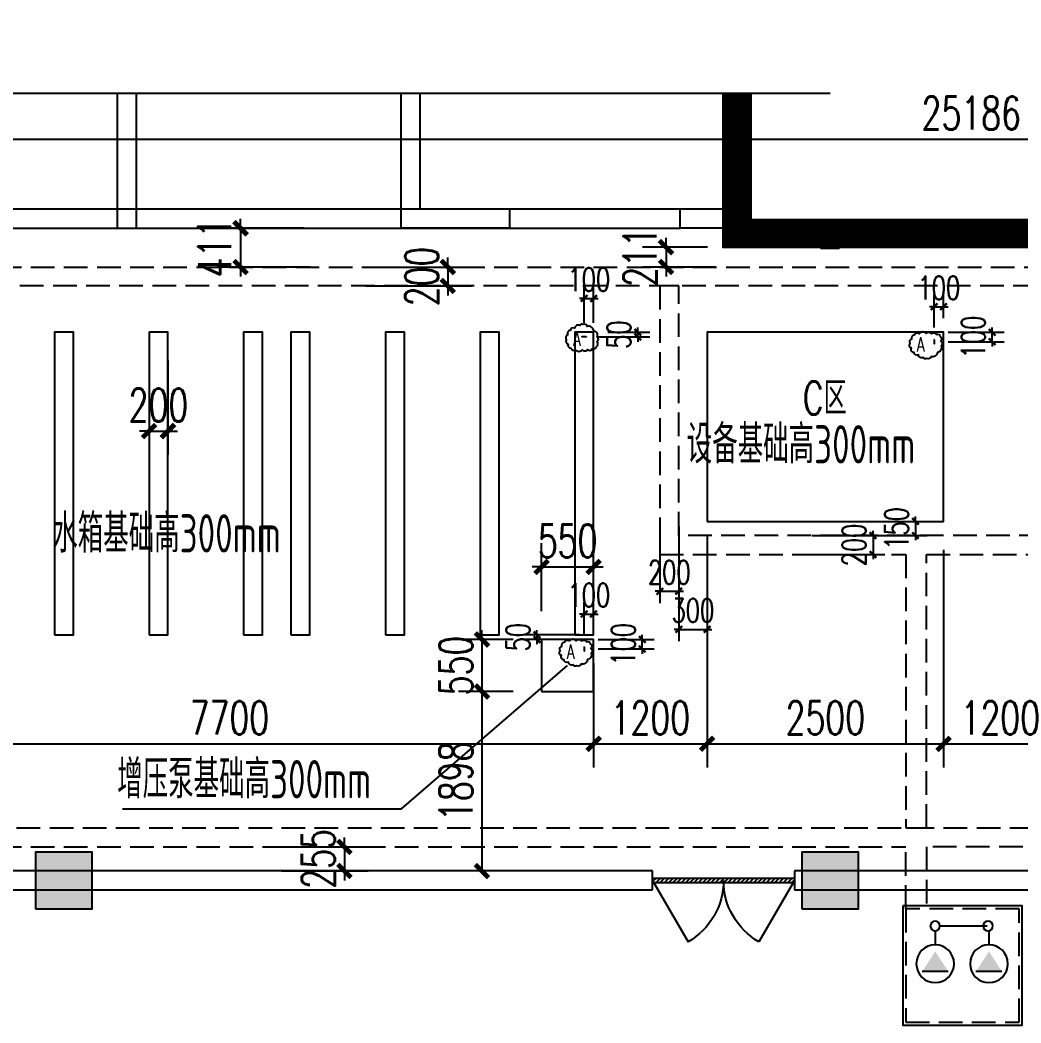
# Model space of a CAD drawing. Header units: millimetres. Extents: x 10779125 to 11142123, y -372083 to -144871.
# Drawn here: x 11053951 to 11064532, y -337438 to -326831 of the extents above; entities that cross this region are included whole.
import ezdxf

# ---------------------------------------------------------------- set-up
doc = ezdxf.new("R2010")
doc.units = ezdxf.units.MM
doc.header["$LTSCALE"] = 1000
doc.header["$MEASUREMENT"] = 0
doc.header["$PDSIZE"] = -1
doc.linetypes.add('DASH', pattern=[0.35, 0.25, -0.1])
doc.layers.get('0').update_dxf_attribs({"color": 255, "linetype": 'CONTINUOUS'})
doc.layers.get('Defpoints').update_dxf_attribs({"linetype": 'CONTINUOUS'})
for name, color, linetype in [('4标注层', 4, 'CONTINUOUS'), ('8', 8, 'CONTINUOUS'), ('PUB_HATCH', 8, 'CONTINUOUS')]:
    doc.layers.add(name, color=color, linetype=linetype)
doc.layers.add('_0', color=7, linetype='CONTINUOUS', lineweight=80)
doc.styles.add('DIM_FONT', font='SIMPLEX', dxfattribs={"width": 0.7, "bigfont": 'GBCBIG'})
doc.styles.add('gps_hz', font='tssdeng.shx', dxfattribs={"width": 0.7, "bigfont": 'tssdchn.shx'})
doc.styles.add('hz', font='simplex', dxfattribs={"width": 0.7, "bigfont": 'hztxt'})
doc.dimstyles.new('_TCH_ARCH&&100', dxfattribs={"dimtxt": 350, "dimasz": 100, "dimexe": 250, "dimexo": 300, "dimgap": 100, "dimtad": 1, "dimdec": 0, "dimzin": 0, "dimdsep": 46, "dimtxsty": 'DIM_FONT', "dimblk": 'ARCHTICK', "dimcen": 0.09, "dimclrt": 7, "dimazin": 2, "dimtfac": 1, "dimtdec": 0, "dimtix": 1, "dimtmove": 2, "dimatfit": 3, "dimfxl": 0, "dimtolj": 1, "dimtzin": 0, "dimarcsym": 0})
doc.dimstyles.new('副本 DIMN50', dxfattribs={"dimscale": 0.5, "dimtxt": 500, "dimasz": 100, "dimexe": 250, "dimexo": 300, "dimgap": 150, "dimtad": 1, "dimdec": 0, "dimzin": 0, "dimdsep": 46, "dimtxsty": 'DIM_FONT', "dimblk": 'ARCHTICK', "dimcen": 0.09, "dimclrt": 7, "dimazin": 2, "dimtfac": 1, "dimtdec": 0, "dimtix": 1, "dimtmove": 2, "dimatfit": 3, "dimldrblk": 'ARCHTICK', "dimfxl": 0, "dimtolj": 1, "dimtzin": 0, "dimarcsym": 0})

# ---------------------------------------------------------------- blocks, each defined once
blk = doc.blocks.new('_FZH')
blk.add_lwpolyline([(-0.5, -0.5), (0.5, -0.5), (0.5, 0.5), (-0.5, 0.5)], close=True)
at = {"layer": 'PUB_HATCH'}
blk.add_solid([(-0.5, -0.5), (0.5, -0.5), (-0.5, 0.5), (0.5, 0.5)], dxfattribs=at)
blk = doc.blocks.new('A$C4F144F16')
at = {"color": 2}
for p, q in [((203, 548), (203, 403)), ((721, 599), (220, 599)), ((769, 541), (769, 403))]:
    blk.add_line(p, q, dxfattribs=at)
for p, q in [((63, 118), (337, 118)), ((631, 118), (905, 118))]:
    blk.add_line(p, q)
at = {"color": 7}
for centre in [(210, 599), (769, 599)]:
    blk.add_circle(centre, 50.8, dxfattribs=at)
for centre in [(200, 200), (768, 200)]:
    blk.add_circle(centre, 200)
for points in [[(63, 118), (200, 330), (337, 118)], [(631, 118), (768, 330), (905, 118)]]:
    blk.add_solid(points)
blk = doc.blocks.new('A$C75FA5CCC')
at = {"color": 2, "xscale": -1}
blk.add_blockref('A$C4F144F16', (968, 0), dxfattribs=at)
blk = doc.blocks.new('$DorLib2D$00000231')
at = {"color": 0}
for p, q in [((-0.5, 0), (-0.25, 0.433)), ((0.5, 0), (0.25, 0.433))]:
    blk.add_line(p, q, dxfattribs=at)
for centre, start, end in [((-0.5, 0), 0, 60), ((0.5, 0), 120, 180)]:
    blk.add_arc(centre, 0.5, start, end, dxfattribs=at)
blk = doc.blocks.new('bf211016')
at = {"layer": '8', "color": 8}
for p, q in [((-7234.3, 7198.2, 0), (-7234.3, 8621.6, 0)), ((-7034.3, 7198.2, 0), (-7034.3, 8621.6, 0)), ((-4234.3, 7198.2, 0), (-4234.3, 8621.6, 0)), ((-4034.3, 7398.2, 0), (-4034.3, 8621.6, 0)), ((-734.3, 7398.2, 0), (-734.3, 8621.6, 0)), ((-534.3, 7198.2, 0), (-534.3, 8621.6, 0)), ((-1284.3, 7398.2, 0), (-16000, 7398.2, 0)), ((-3084.3, 7398.2, 0), (-4034.3, 7398.2, 0)), ((-3084.3, 7198.2, 0), (-3084.3, 7398.2, 0)), ((-734.3, 7398.2, 0), (-1284.3, 7398.2, 0)), ((-1284.3, 7198.2, 0), (-1284.3, 7398.2, 0)), ((-15800, 7198.2, 0), (-1284.3, 7198.2, 0)), ((-7234.3, 7198.2, 0), (-7034.3, 7198.2, 0)), ((-3084.3, 7198.2, 0), (-4234.3, 7198.2, 0)), ((-534.3, 7198.2, 0), (-1284.3, 7198.2, 0)), ((200, 6987.7, 0), (400, 6987.7, 0)), ((-1576.8, 400, 0), (-10448.4, 400, 0)), ((-1576.8, 200, 0), (-1576.8, 400, 0)), ((15085.7, 400, 0), (-76.8, 400, 0)), ((-76.8, 400, 0), (-76.8, 200, 0)), ((-10448.4, 200, 0), (-1576.8, 200, 0)), ((-76.8, 200, 0), (15085.7, 200, 0))]:
    blk.add_line(p, q, dxfattribs=at)
at = {"layer": '8', "color": 8, "linetype": 'DASH'}
for p, q in [((-10600, 6787.7, 0), (14385.7, 6787.7, 0)), ((-10600, 655, 0), (1100, 655, 0))]:
    blk.add_line(p, q, dxfattribs=at)
at = {"layer": '8', "color": 8, "const_width": 300, "elevation": 0}
blk.add_lwpolyline([(-684.3, 8621.6), (-684.3, 7148.2), (14535.7, 7148.2), (14535.7, 9250), (15085.7, 9250)], dxfattribs=at)
at = {"layer": '8', "color": 8, "elevation": 0}
for points in [[(-834.3, 8621.6), (-834.3, 6998.2), (14685.7, 6998.2), (14685.7, 9100), (15085.7, 9100)], [(299, 8621.6), (-8998, 8621.6)]]:
    blk.add_lwpolyline(points, dxfattribs=at)
at = {"layer": '8', "color": 8, "linetype": 'DASH', "elevation": 0}
for points in [[(14385.7, 6587.7), (-10400, 6587.7), (-10400, 855), (6185.7, 855), (6185.7, 655), (1319.7, 655), (1319.7, 0)], [(1100, 0), (1100, 655)]]:
    blk.add_lwpolyline(points, dxfattribs=at)
at = {"layer": '8', "color": 8, "elevation": 0}
blk.add_lwpolyline([(1070, 30), (1070, -1230), (2330, -1230), (2330, 30)], close=True, dxfattribs=at)
at = {"layer": '8', "color": 8, "linetype": 'DASH', "elevation": 0}
blk.add_lwpolyline([(1100, 0), (1100, -1200), (2300, -1200), (2300, 0)], close=True, dxfattribs=at)
at = {"color": 6}
blk.add_blockref('A$C75FA5CCC', (1211.3, -780.5, 0), dxfattribs=at)
at = {"layer": '8', "color": 8}
for name, p, xscale, yscale, zscale in [('_FZH', (-7800, 300, 0), 600, 600, 600), ('_FZH', (300, 300), 600, 600, 600), ('$DorLib2D$00000231', (-826.8, 300, 0), 1500, -1500, 1500)]:
    blk.add_blockref(name, p, dxfattribs=dict(at, xscale=xscale, yscale=yscale, zscale=zscale))
blk = doc.blocks.new('*U235')
at = {"layer": '_0', "color": 6, "lineweight": -2}
blk.add_lwpolyline([(-100, -1600), (100, -1600), (100, 1600), (-100, 1600)], close=True, dxfattribs=at)
blk = doc.blocks.new('*U236')
at = {"layer": '_0', "color": 0, "linetype": 'ByBlock', "lineweight": -2, "transparency": 16777216}
for p in [(0, 0), (1000, 0), (2000, 0), (3000, 0), (4000, 0)]:
    blk.add_blockref('*U235', p, dxfattribs=at)
blk = doc.blocks.new('*U237')
at = {"layer": '_0', "color": 6, "lineweight": -2}
blk.add_lwpolyline([(-100, -1600), (100, -1600), (100, 1600), (-100, 1600)], close=True, dxfattribs=at)
blk = doc.blocks.new('*U238')
at = {"layer": '_0', "color": 0, "linetype": 'ByBlock', "lineweight": -2, "transparency": 16777216}
for p in [(0, 0), (1000, 0), (2000, 0), (3000, 0)]:
    blk.add_blockref('*U237', p, dxfattribs=at)
blk = doc.blocks.new('_ArchTick')
at = {"const_width": 0.5}
blk.add_lwpolyline([(-0.7, -0.7), (0.7, 0.7)], dxfattribs=at)
blk = doc.blocks.new('*D242')
at = {"layer": '4标注层', "color": 0, "lineweight": -2, "transparency": 16777216}
for p, q in [((11052314, -333633), (11052314, -334736)), ((11060014, -333633), (11060014, -334736)), ((11052314, -334486), (11060014, -334486))]:
    blk.add_line(p, q, dxfattribs=at)
at = {"layer": 'Defpoints', "color": 0, "lineweight": -2, "transparency": 16777216}
for p in [(11052314, -333333, 0), (11060014, -333333, 0), (11060014, -334486)]:
    blk.add_point(p, dxfattribs=at)
at = {"layer": '4标注层', "color": 0, "lineweight": -2, "transparency": 16777216, "xscale": 100, "yscale": 100, "zscale": 100, "rotation": 180}
blk.add_blockref('_ArchTick', (11052314, -334486), dxfattribs=at)
at = {"layer": '4标注层', "color": 0, "lineweight": -2, "transparency": 16777216, "xscale": 100, "yscale": 100, "zscale": 100}
blk.add_blockref('_ArchTick', (11060014, -334486), dxfattribs=at)
at = {"layer": '4标注层', "color": 7, "lineweight": -2, "transparency": 16777216, "insert": (11056164, -334211), "char_height": 350, "attachment_point": 5, "style": 'DIM_FONT'}
blk.add_mtext('\\A1;7700', dxfattribs=at)
blk = doc.blocks.new('*D243')
at = {"layer": '4标注层', "color": 0, "lineweight": -2, "transparency": 16777216}
for p, q in [((11061214, -332433), (11061214, -334736)), ((11060014, -333633), (11060014, -334736)), ((11060014, -334486), (11061214, -334486))]:
    blk.add_line(p, q, dxfattribs=at)
at = {"layer": 'Defpoints', "color": 0, "lineweight": -2, "transparency": 16777216}
for p in [(11061214, -332133, 0), (11060014, -333333, 0), (11061214, -334486)]:
    blk.add_point(p, dxfattribs=at)
at = {"layer": '4标注层', "color": 0, "lineweight": -2, "transparency": 16777216, "xscale": 100, "yscale": 100, "zscale": 100, "rotation": 180}
blk.add_blockref('_ArchTick', (11060014, -334486), dxfattribs=at)
at = {"layer": '4标注层', "color": 0, "lineweight": -2, "transparency": 16777216, "xscale": 100, "yscale": 100, "zscale": 100}
blk.add_blockref('_ArchTick', (11061214, -334486), dxfattribs=at)
at = {"layer": '4标注层', "color": 7, "lineweight": -2, "transparency": 16777216, "insert": (11060614, -334211), "char_height": 350, "attachment_point": 5, "style": 'DIM_FONT'}
blk.add_mtext('\\A1;1200', dxfattribs=at)
blk = doc.blocks.new('*D244')
at = {"layer": '4标注层', "color": 0, "lineweight": -2, "transparency": 16777216}
for p, q in [((11061214, -332433), (11061214, -334736)), ((11063714, -332433), (11063714, -334736)), ((11061214, -334486), (11063714, -334486))]:
    blk.add_line(p, q, dxfattribs=at)
at = {"layer": 'Defpoints', "color": 0, "lineweight": -2, "transparency": 16777216}
for p in [(11061214, -332133, 0), (11063714, -332133, 0), (11063714, -334486)]:
    blk.add_point(p, dxfattribs=at)
at = {"layer": '4标注层', "color": 0, "lineweight": -2, "transparency": 16777216, "xscale": 100, "yscale": 100, "zscale": 100, "rotation": 180}
blk.add_blockref('_ArchTick', (11061214, -334486), dxfattribs=at)
at = {"layer": '4标注层', "color": 0, "lineweight": -2, "transparency": 16777216, "xscale": 100, "yscale": 100, "zscale": 100}
blk.add_blockref('_ArchTick', (11063714, -334486), dxfattribs=at)
at = {"layer": '4标注层', "color": 7, "lineweight": -2, "transparency": 16777216, "insert": (11062464, -334211), "char_height": 350, "attachment_point": 5, "style": 'DIM_FONT'}
blk.add_mtext('\\A1;2500', dxfattribs=at)
blk = doc.blocks.new('*D245')
at = {"layer": '4标注层', "color": 0, "lineweight": -2, "transparency": 16777216}
for p, q in [((11063714, -332433), (11063714, -334736)), ((11064914, -332433), (11064914, -334736)), ((11063714, -334486), (11064914, -334486))]:
    blk.add_line(p, q, dxfattribs=at)
at = {"layer": 'Defpoints', "color": 0, "lineweight": -2, "transparency": 16777216}
for p in [(11063714, -332133, 0), (11064914, -332133, 0), (11064914, -334486)]:
    blk.add_point(p, dxfattribs=at)
at = {"layer": '4标注层', "color": 0, "lineweight": -2, "transparency": 16777216, "xscale": 100, "yscale": 100, "zscale": 100, "rotation": 180}
blk.add_blockref('_ArchTick', (11063714, -334486), dxfattribs=at)
at = {"layer": '4标注层', "color": 0, "lineweight": -2, "transparency": 16777216, "xscale": 100, "yscale": 100, "zscale": 100}
blk.add_blockref('_ArchTick', (11064914, -334486), dxfattribs=at)
at = {"layer": '4标注层', "color": 7, "lineweight": -2, "transparency": 16777216, "insert": (11064314, -334211), "char_height": 350, "attachment_point": 5, "style": 'DIM_FONT'}
blk.add_mtext('\\A1;1200', dxfattribs=at)
blk = doc.blocks.new('*D254')
at = {"layer": '4标注层', "color": 0, "lineweight": -2, "transparency": 16777216}
for p, q in [((11058834, -333383), (11058834, -333283)), ((11059164, -333383), (11058584, -333383)), ((11058834, -333383), (11058834, -333933)), ((11059164, -333933), (11058584, -333933)), ((11058834, -333933), (11058834, -334033))]:
    blk.add_line(p, q, dxfattribs=at)
at = {"layer": 'Defpoints', "color": 0, "lineweight": -2, "transparency": 16777216}
for p in [(11059464, -333383, 0), (11058834, -333933), (11059464, -333933, 0)]:
    blk.add_point(p, dxfattribs=at)
at = {"layer": '4标注层', "color": 0, "lineweight": -2, "transparency": 16777216, "xscale": 100, "yscale": 100, "zscale": 100}
for p, rotation in [((11058834, -333383), 270), ((11058834, -333933), 90)]:
    blk.add_blockref('_ArchTick', p, dxfattribs=dict(at, rotation=rotation))
at = {"layer": '4标注层', "color": 7, "lineweight": -2, "transparency": 16777216, "insert": (11058559, -333658), "char_height": 350, "attachment_point": 5, "rotation": 90, "style": 'DIM_FONT'}
blk.add_mtext('\\A1;550', dxfattribs=at)
blk = doc.blocks.new('*D255')
at = {"layer": '4标注层', "color": 0, "lineweight": -2, "transparency": 16777216}
for p, q in [((11059164, -333933), (11058584, -333933)), ((11058834, -333933), (11058834, -335831)), ((11059065, -335831), (11058584, -335831))]:
    blk.add_line(p, q, dxfattribs=at)
at = {"layer": 'Defpoints', "color": 0, "lineweight": -2, "transparency": 16777216}
for p in [(11059464, -333933, 0), (11058834, -335831), (11059365, -335831, 0)]:
    blk.add_point(p, dxfattribs=at)
at = {"layer": '4标注层', "color": 0, "lineweight": -2, "transparency": 16777216, "xscale": 100, "yscale": 100, "zscale": 100}
for p, rotation in [((11058834, -333933), 90), ((11058834, -335831), 270)]:
    blk.add_blockref('_ArchTick', p, dxfattribs=dict(at, rotation=rotation))
at = {"layer": '4标注层', "color": 7, "lineweight": -2, "transparency": 16777216, "insert": (11058559, -334882), "char_height": 350, "attachment_point": 5, "rotation": 90, "style": 'DIM_FONT'}
blk.add_mtext('\\A1;1898', dxfattribs=at)
blk = doc.blocks.new('*D256')
at = {"layer": '4标注层', "color": 0, "lineweight": -2, "transparency": 16777216}
for p, q in [((11059464, -333083), (11059464, -332365)), ((11060014, -333083), (11060014, -332365)), ((11059464, -332615), (11059364, -332615)), ((11059464, -332615), (11060014, -332615)), ((11060014, -332615), (11060114, -332615))]:
    blk.add_line(p, q, dxfattribs=at)
at = {"layer": 'Defpoints', "color": 0, "lineweight": -2, "transparency": 16777216}
for p in [(11060014, -332615), (11059464, -333383, 0), (11060014, -333383, 0)]:
    blk.add_point(p, dxfattribs=at)
at = {"layer": '4标注层', "color": 0, "lineweight": -2, "transparency": 16777216, "xscale": 100, "yscale": 100, "zscale": 100}
blk.add_blockref('_ArchTick', (11059464, -332615), dxfattribs=at)
at = {"layer": '4标注层', "color": 0, "lineweight": -2, "transparency": 16777216, "xscale": 100, "yscale": 100, "zscale": 100, "rotation": 180}
blk.add_blockref('_ArchTick', (11060014, -332615), dxfattribs=at)
at = {"layer": '4标注层', "color": 7, "lineweight": -2, "transparency": 16777216, "insert": (11059739, -332340), "char_height": 350, "attachment_point": 5, "style": 'DIM_FONT'}
blk.add_mtext('\\A1;550', dxfattribs=at)
blk = doc.blocks.new('*D257')
at = {"color": 0, "lineweight": -2, "transparency": 16777216}
for p, q in [((11059864, -333333), (11059290, -333333)), ((11059415, -333333), (11059415, -333283)), ((11059415, -333333), (11059415, -333383)), ((11059864, -333383), (11059290, -333383)), ((11059415, -333383), (11059415, -333433))]:
    blk.add_line(p, q, dxfattribs=at)
at = {"layer": 'Defpoints', "color": 0, "lineweight": -2, "transparency": 16777216}
for p in [(11060014, -333333, 0), (11059415, -333383), (11060014, -333383, 0)]:
    blk.add_point(p, dxfattribs=at)
at = {"color": 0, "lineweight": -2, "transparency": 16777216, "xscale": 50, "yscale": 50, "zscale": 50}
for p, rotation in [((11059415, -333333), 270), ((11059415, -333383), 90)]:
    blk.add_blockref('_ArchTick', p, dxfattribs=dict(at, rotation=rotation))
at = {"color": 7, "transparency": 16777216, "insert": (11059215, -333358), "char_height": 250, "attachment_point": 5, "rotation": 90, "style": 'DIM_FONT'}
blk.add_mtext('\\A1;50', dxfattribs=at)
blk = doc.blocks.new('*D258')
at = {"layer": '4标注层', "color": 0, "lineweight": -2, "transparency": 16777216}
for p, q in [((11055314, -330433), (11055314, -331428)), ((11055514, -330433), (11055514, -331428)), ((11055314, -331178), (11055214, -331178)), ((11055314, -331178), (11055514, -331178)), ((11055514, -331178), (11055614, -331178))]:
    blk.add_line(p, q, dxfattribs=at)
at = {"layer": 'Defpoints', "color": 0, "lineweight": -2, "transparency": 16777216}
for p in [(11055314, -330133, 0), (11055514, -330133, 0), (11055514, -331178)]:
    blk.add_point(p, dxfattribs=at)
at = {"layer": '4标注层', "color": 0, "lineweight": -2, "transparency": 16777216, "xscale": 100, "yscale": 100, "zscale": 100}
blk.add_blockref('_ArchTick', (11055314, -331178), dxfattribs=at)
at = {"layer": '4标注层', "color": 0, "lineweight": -2, "transparency": 16777216, "xscale": 100, "yscale": 100, "zscale": 100, "rotation": 180}
blk.add_blockref('_ArchTick', (11055514, -331178), dxfattribs=at)
at = {"layer": '4标注层', "color": 7, "lineweight": -2, "transparency": 16777216, "insert": (11055414, -330903), "char_height": 350, "attachment_point": 5, "style": 'DIM_FONT'}
blk.add_mtext('\\A1;200', dxfattribs=at)
blk = doc.blocks.new('*D259')
at = {"color": 0, "lineweight": -2, "transparency": 16777216}
for p, q in [((11063614, -330083), (11063614, -329738)), ((11063714, -329983), (11063714, -329738)), ((11063614, -329863), (11063564, -329863)), ((11063614, -329863), (11063714, -329863)), ((11063714, -329863), (11063764, -329863))]:
    blk.add_line(p, q, dxfattribs=at)
at = {"layer": 'Defpoints', "color": 0, "lineweight": -2, "transparency": 16777216}
for p in [(11063714, -329863), (11063714, -330133), (11063614, -330233)]:
    blk.add_point(p, dxfattribs=at)
at = {"color": 0, "lineweight": -2, "transparency": 16777216, "xscale": 50, "yscale": 50, "zscale": 50}
blk.add_blockref('_ArchTick', (11063614, -329863), dxfattribs=at)
at = {"color": 0, "lineweight": -2, "transparency": 16777216, "xscale": 50, "yscale": 50, "zscale": 50, "rotation": 180}
blk.add_blockref('_ArchTick', (11063714, -329863), dxfattribs=at)
at = {"color": 7, "transparency": 16777216, "insert": (11063664, -329663), "char_height": 250, "attachment_point": 5, "style": 'DIM_FONT'}
blk.add_mtext('\\A1;100', dxfattribs=at)
blk = doc.blocks.new('*D260')
at = {"color": 0, "lineweight": -2, "transparency": 16777216}
for p, q in [((11064228, -330133), (11064228, -330083)), ((11063764, -330133), (11064353, -330133)), ((11064228, -330233), (11064228, -330133)), ((11063764, -330233), (11064353, -330233)), ((11064228, -330233), (11064228, -330283))]:
    blk.add_line(p, q, dxfattribs=at)
at = {"layer": 'Defpoints', "color": 0, "lineweight": -2, "transparency": 16777216}
for p in [(11063614, -330133), (11064228, -330133), (11063614, -330233)]:
    blk.add_point(p, dxfattribs=at)
at = {"color": 0, "lineweight": -2, "transparency": 16777216, "xscale": 50, "yscale": 50, "zscale": 50}
for p, rotation in [((11064228, -330133), 270), ((11064228, -330233), 90)]:
    blk.add_blockref('_ArchTick', p, dxfattribs=dict(at, rotation=rotation))
at = {"color": 7, "transparency": 16777216, "insert": (11064028, -330183), "char_height": 250, "attachment_point": 5, "rotation": 90, "style": 'DIM_FONT'}
blk.add_mtext('\\A1;100', dxfattribs=at)
blk = doc.blocks.new('*D265')
at = {"color": 0, "lineweight": -2, "transparency": 16777216}
for p, q in [((11060482, -330133), (11060482, -330083)), ((11060064, -330183), (11060607, -330183)), ((11060164, -330133), (11060607, -330133)), ((11060482, -330183), (11060482, -330133)), ((11060482, -330183), (11060482, -330233))]:
    blk.add_line(p, q, dxfattribs=at)
at = {"layer": 'Defpoints', "color": 0, "lineweight": -2, "transparency": 16777216}
for p in [(11059914, -330183), (11060014, -330133), (11060482, -330133)]:
    blk.add_point(p, dxfattribs=at)
at = {"color": 0, "lineweight": -2, "transparency": 16777216, "xscale": 50, "yscale": 50, "zscale": 50}
for p, rotation in [((11060482, -330133), 270), ((11060482, -330183), 90)]:
    blk.add_blockref('_ArchTick', p, dxfattribs=dict(at, rotation=rotation))
at = {"color": 7, "transparency": 16777216, "insert": (11060282, -330158), "char_height": 250, "attachment_point": 5, "rotation": 90, "style": 'DIM_FONT'}
blk.add_mtext('\\A1;50', dxfattribs=at)
blk = doc.blocks.new('*D266')
at = {"color": 0, "lineweight": -2, "transparency": 16777216}
for p, q in [((11059914, -330033), (11059914, -329650)), ((11060014, -330033), (11060014, -329650)), ((11059914, -329775), (11059864, -329775)), ((11059914, -329775), (11060014, -329775)), ((11060014, -329775), (11060064, -329775))]:
    blk.add_line(p, q, dxfattribs=at)
at = {"layer": 'Defpoints', "color": 0, "lineweight": -2, "transparency": 16777216}
for p in [(11060014, -329775), (11059914, -330183), (11060014, -330183)]:
    blk.add_point(p, dxfattribs=at)
at = {"color": 0, "lineweight": -2, "transparency": 16777216, "xscale": 50, "yscale": 50, "zscale": 50}
blk.add_blockref('_ArchTick', (11059914, -329775), dxfattribs=at)
at = {"color": 0, "lineweight": -2, "transparency": 16777216, "xscale": 50, "yscale": 50, "zscale": 50, "rotation": 180}
blk.add_blockref('_ArchTick', (11060014, -329775), dxfattribs=at)
at = {"color": 7, "transparency": 16777216, "insert": (11059964, -329575), "char_height": 250, "attachment_point": 5, "style": 'DIM_FONT'}
blk.add_mtext('\\A1;100', dxfattribs=at)
blk = doc.blocks.new('*D269')
at = {"color": 0, "lineweight": -2, "transparency": 16777216}
for p, q in [((11059914, -333333), (11059914, -332988)), ((11060014, -333233), (11060014, -332988)), ((11059914, -333113), (11059864, -333113)), ((11059914, -333113), (11060014, -333113)), ((11060014, -333113), (11060064, -333113))]:
    blk.add_line(p, q, dxfattribs=at)
at = {"layer": 'Defpoints', "color": 0, "lineweight": -2, "transparency": 16777216}
for p in [(11060014, -333113), (11059914, -333483), (11060014, -333383)]:
    blk.add_point(p, dxfattribs=at)
at = {"color": 0, "lineweight": -2, "transparency": 16777216, "xscale": 50, "yscale": 50, "zscale": 50}
blk.add_blockref('_ArchTick', (11059914, -333113), dxfattribs=at)
at = {"color": 0, "lineweight": -2, "transparency": 16777216, "xscale": 50, "yscale": 50, "zscale": 50, "rotation": 180}
blk.add_blockref('_ArchTick', (11060014, -333113), dxfattribs=at)
at = {"color": 7, "transparency": 16777216, "insert": (11059964, -332913), "char_height": 250, "attachment_point": 5, "style": 'DIM_FONT'}
blk.add_mtext('\\A1;100', dxfattribs=at)
blk = doc.blocks.new('*D270')
at = {"color": 0, "lineweight": -2, "transparency": 16777216}
for p, q in [((11060528, -333383), (11060528, -333333)), ((11060064, -333383), (11060653, -333383)), ((11060064, -333483), (11060653, -333483)), ((11060528, -333483), (11060528, -333383)), ((11060528, -333483), (11060528, -333533))]:
    blk.add_line(p, q, dxfattribs=at)
at = {"layer": 'Defpoints', "color": 0, "lineweight": -2, "transparency": 16777216}
for p in [(11059914, -333383), (11059914, -333483), (11060528, -333383)]:
    blk.add_point(p, dxfattribs=at)
at = {"color": 0, "lineweight": -2, "transparency": 16777216, "xscale": 50, "yscale": 50, "zscale": 50}
for p, rotation in [((11060528, -333383), 270), ((11060528, -333483), 90)]:
    blk.add_blockref('_ArchTick', p, dxfattribs=dict(at, rotation=rotation))
at = {"color": 7, "transparency": 16777216, "insert": (11060328, -333433), "char_height": 250, "attachment_point": 5, "rotation": 90, "style": 'DIM_FONT'}
blk.add_mtext('\\A1;100', dxfattribs=at)
blk = doc.blocks.new('*D278')
at = {"layer": '4标注层', "color": 0, "lineweight": -2, "transparency": 16777216}
for p, q in [((11056954, -329033), (11056032, -329033)), ((11056282, -329033), (11056282, -328933)), ((11056282, -329033), (11056282, -329443)), ((11057018, -329443), (11056032, -329443)), ((11056282, -329443), (11056282, -329543))]:
    blk.add_line(p, q, dxfattribs=at)
at = {"layer": 'Defpoints', "color": 0, "lineweight": -2, "transparency": 16777216}
for p in [(11057254, -329033, 0), (11056282, -329443), (11057318, -329443, 0)]:
    blk.add_point(p, dxfattribs=at)
at = {"layer": '4标注层', "color": 0, "lineweight": -2, "transparency": 16777216, "xscale": 100, "yscale": 100, "zscale": 100}
for p, rotation in [((11056282, -329033), 270), ((11056282, -329443), 90)]:
    blk.add_blockref('_ArchTick', p, dxfattribs=dict(at, rotation=rotation))
at = {"layer": '4标注层', "color": 7, "lineweight": -2, "transparency": 16777216, "insert": (11056007, -329238), "char_height": 350, "attachment_point": 5, "rotation": 90, "style": 'DIM_FONT'}
blk.add_mtext('\\A1;411', dxfattribs=at)
blk = doc.blocks.new('*D279')
at = {"layer": '4标注层', "color": 0, "lineweight": -2, "transparency": 16777216}
for p, q in [((11058472, -329443), (11058472, -329343)), ((11057618, -329443), (11058722, -329443)), ((11058472, -329443), (11058472, -329643)), ((11057607, -329643), (11058722, -329643)), ((11058472, -329643), (11058472, -329743))]:
    blk.add_line(p, q, dxfattribs=at)
at = {"layer": 'Defpoints', "color": 0, "lineweight": -2, "transparency": 16777216}
for p in [(11057318, -329443, 0), (11057307, -329643, 0), (11058472, -329643)]:
    blk.add_point(p, dxfattribs=at)
at = {"layer": '4标注层', "color": 0, "lineweight": -2, "transparency": 16777216, "xscale": 100, "yscale": 100, "zscale": 100}
for p, rotation in [((11058472, -329443), 270), ((11058472, -329643), 90)]:
    blk.add_blockref('_ArchTick', p, dxfattribs=dict(at, rotation=rotation))
at = {"layer": '4标注层', "color": 7, "lineweight": -2, "transparency": 16777216, "insert": (11058197, -329543), "char_height": 350, "attachment_point": 5, "rotation": 90, "style": 'DIM_FONT'}
blk.add_mtext('\\A1;200', dxfattribs=at)
blk = doc.blocks.new('*D280')
at = {"layer": '4标注层', "color": 0, "lineweight": -2, "transparency": 16777216}
for p, q in [((11060780, -329233), (11060780, -329133)), ((11061219, -329233), (11060530, -329233)), ((11060780, -329233), (11060780, -329443)), ((11061304, -329443), (11060530, -329443)), ((11060780, -329443), (11060780, -329543))]:
    blk.add_line(p, q, dxfattribs=at)
at = {"layer": 'Defpoints', "color": 0, "lineweight": -2, "transparency": 16777216}
for p in [(11061519, -329233, 0), (11060780, -329443), (11061604, -329443, 0)]:
    blk.add_point(p, dxfattribs=at)
at = {"layer": '4标注层', "color": 0, "lineweight": -2, "transparency": 16777216, "xscale": 100, "yscale": 100, "zscale": 100}
for p, rotation in [((11060780, -329233), 270), ((11060780, -329443), 90)]:
    blk.add_blockref('_ArchTick', p, dxfattribs=dict(at, rotation=rotation))
at = {"layer": '4标注层', "color": 7, "lineweight": -2, "transparency": 16777216, "insert": (11060505, -329338), "char_height": 350, "attachment_point": 5, "rotation": 90, "style": 'DIM_FONT'}
blk.add_mtext('\\A1;211', dxfattribs=at)
blk = doc.blocks.new('*D282')
at = {"layer": '4标注层', "color": 0, "lineweight": -2, "transparency": 16777216}
for p, q in [((11057379, -335576), (11057379, -335476)), ((11056714, -335576), (11057629, -335576)), ((11057379, -335576), (11057379, -335831)), ((11056714, -335831), (11057629, -335831)), ((11057379, -335831), (11057379, -335931))]:
    blk.add_line(p, q, dxfattribs=at)
at = {"layer": 'Defpoints', "color": 0, "lineweight": -2, "transparency": 16777216}
for p in [(11056414, -335576, 0), (11056414, -335831, 0), (11057379, -335831)]:
    blk.add_point(p, dxfattribs=at)
at = {"layer": '4标注层', "color": 0, "lineweight": -2, "transparency": 16777216, "xscale": 100, "yscale": 100, "zscale": 100}
for p, rotation in [((11057379, -335576), 270), ((11057379, -335831), 90)]:
    blk.add_blockref('_ArchTick', p, dxfattribs=dict(at, rotation=rotation))
at = {"layer": '4标注层', "color": 7, "lineweight": -2, "transparency": 16777216, "insert": (11057104, -335703), "char_height": 350, "attachment_point": 5, "rotation": 90, "style": 'DIM_FONT'}
blk.add_mtext('\\A1;255', dxfattribs=at)
blk = doc.blocks.new('*D291')
at = {"color": 0, "lineweight": -2, "transparency": 16777216}
for p, q in [((11060714, -332185), (11060714, -332997)), ((11060914, -332185), (11060914, -332997)), ((11060714, -332872), (11060664, -332872)), ((11060714, -332872), (11060914, -332872)), ((11060914, -332872), (11060964, -332872))]:
    blk.add_line(p, q, dxfattribs=at)
at = {"layer": 'Defpoints', "color": 0, "lineweight": -2, "transparency": 16777216}
for p in [(11060714, -332035, 0), (11060914, -332035, 0), (11060914, -332872)]:
    blk.add_point(p, dxfattribs=at)
at = {"color": 0, "lineweight": -2, "transparency": 16777216, "xscale": 50, "yscale": 50, "zscale": 50}
blk.add_blockref('_ArchTick', (11060714, -332872), dxfattribs=at)
at = {"color": 0, "lineweight": -2, "transparency": 16777216, "xscale": 50, "yscale": 50, "zscale": 50, "rotation": 180}
blk.add_blockref('_ArchTick', (11060914, -332872), dxfattribs=at)
at = {"color": 7, "transparency": 16777216, "insert": (11060814, -332672), "char_height": 250, "attachment_point": 5, "style": 'DIM_FONT'}
blk.add_mtext('\\A1;200', dxfattribs=at)
blk = doc.blocks.new('*D292')
at = {"color": 0, "lineweight": -2, "transparency": 16777216}
for p, q in [((11060914, -332185), (11060914, -333400)), ((11061214, -332283), (11061214, -333400)), ((11060914, -333275), (11060864, -333275)), ((11060914, -333275), (11061214, -333275)), ((11061214, -333275), (11061264, -333275))]:
    blk.add_line(p, q, dxfattribs=at)
at = {"layer": 'Defpoints', "color": 0, "lineweight": -2, "transparency": 16777216}
for p in [(11060914, -332035, 0), (11061214, -332133, 0), (11061214, -333275)]:
    blk.add_point(p, dxfattribs=at)
at = {"color": 0, "lineweight": -2, "transparency": 16777216, "xscale": 50, "yscale": 50, "zscale": 50}
blk.add_blockref('_ArchTick', (11060914, -333275), dxfattribs=at)
at = {"color": 0, "lineweight": -2, "transparency": 16777216, "xscale": 50, "yscale": 50, "zscale": 50, "rotation": 180}
blk.add_blockref('_ArchTick', (11061214, -333275), dxfattribs=at)
at = {"color": 7, "lineweight": -2, "transparency": 16777216, "insert": (11061064, -333075), "char_height": 250, "attachment_point": 5, "style": 'DIM_FONT'}
blk.add_mtext('\\A1;300', dxfattribs=at)
blk = doc.blocks.new('*D293')
at = {"color": 0, "lineweight": -2, "transparency": 16777216}
for p, q in [((11063417, -332133), (11063417, -332083)), ((11062324, -332133), (11063542, -332133)), ((11063417, -332133), (11063417, -332283)), ((11062324, -332283), (11063542, -332283)), ((11063417, -332283), (11063417, -332333))]:
    blk.add_line(p, q, dxfattribs=at)
at = {"layer": 'Defpoints', "color": 0, "lineweight": -2, "transparency": 16777216}
for p in [(11062174, -332133, 0), (11062174, -332283, 0), (11063417, -332283)]:
    blk.add_point(p, dxfattribs=at)
at = {"color": 0, "lineweight": -2, "transparency": 16777216, "xscale": 50, "yscale": 50, "zscale": 50}
for p, rotation in [((11063417, -332133), 270), ((11063417, -332283), 90)]:
    blk.add_blockref('_ArchTick', p, dxfattribs=dict(at, rotation=rotation))
at = {"color": 7, "lineweight": -2, "transparency": 16777216, "insert": (11063217, -332208), "char_height": 250, "attachment_point": 5, "rotation": 90, "style": 'DIM_FONT'}
blk.add_mtext('\\A1;150', dxfattribs=at)
blk = doc.blocks.new('*D294')
at = {"color": 0, "lineweight": -2, "transparency": 16777216}
for p, q in [((11062324, -332283), (11063093, -332283)), ((11062968, -332283), (11062968, -332233)), ((11062968, -332283), (11062968, -332483)), ((11062324, -332483), (11063093, -332483)), ((11062968, -332483), (11062968, -332533))]:
    blk.add_line(p, q, dxfattribs=at)
at = {"layer": 'Defpoints', "color": 0, "lineweight": -2, "transparency": 16777216}
for p in [(11062174, -332283, 0), (11062174, -332483, 0), (11062968, -332483)]:
    blk.add_point(p, dxfattribs=at)
at = {"color": 0, "lineweight": -2, "transparency": 16777216, "xscale": 50, "yscale": 50, "zscale": 50}
for p, rotation in [((11062968, -332283), 270), ((11062968, -332483), 90)]:
    blk.add_blockref('_ArchTick', p, dxfattribs=dict(at, rotation=rotation))
at = {"color": 7, "lineweight": -2, "transparency": 16777216, "insert": (11062768, -332383), "char_height": 250, "attachment_point": 5, "rotation": 90, "style": 'DIM_FONT'}
blk.add_mtext('\\A1;200', dxfattribs=at)
blk = doc.blocks.new('*D298')
at = {"layer": '4标注层', "color": 0, "lineweight": -2, "transparency": 16777216}
for p, q in [((11051414, -328733), (11051414, -327840)), ((11076600, -328933), (11076600, -327840)), ((11051414, -328090), (11076600, -328090))]:
    blk.add_line(p, q, dxfattribs=at)
at = {"layer": 'Defpoints', "color": 0, "lineweight": -2, "transparency": 16777216}
for p in [(11076600, -328090), (11051414, -329033, 0), (11076600, -329233, 0)]:
    blk.add_point(p, dxfattribs=at)
at = {"layer": '4标注层', "color": 0, "lineweight": -2, "transparency": 16777216, "xscale": 100, "yscale": 100, "zscale": 100, "rotation": 180}
blk.add_blockref('_ArchTick', (11051414, -328090), dxfattribs=at)
at = {"layer": '4标注层', "color": 0, "lineweight": -2, "transparency": 16777216, "xscale": 100, "yscale": 100, "zscale": 100}
blk.add_blockref('_ArchTick', (11076600, -328090), dxfattribs=at)
at = {"layer": '4标注层', "color": 7, "lineweight": -2, "transparency": 16777216, "insert": (11064007, -327815), "char_height": 350, "attachment_point": 5, "style": 'DIM_FONT'}
blk.add_mtext('\\A1;25186', dxfattribs=at)

msp = doc.modelspace()

# ---------------------------------------------------------------- hatches: boundary and pattern name
h = msp.add_hatch()
h.set_pattern_fill('ANSI31', color=256, scale=10, angle=180)
h.set_pattern_definition([(225, (11081494.127, -343105.476), (22.45064, -22.45064), [])])
h.paths.add_polyline_path([(11060637.5, -335905.9), (11060637.5, -335955.9), (11062137.5, -335955.9), (11062137.5, -335905.9)])

# ---------------------------------------------------------------- linework, layer by layer
at = {"elevation": 0}
for points in [[(11060012.5, -330116.5, 0.5205671), (11059947.3, -330073, 0.5205671), (11059947.3, -330073, 0.5205671), (11059901.2, -330051.3, 0.5205671), (11059901.2, -330051.3, 0.5205671), (11059866.7, -330062.8, 0.5205671), (11059812.9, -330090.9, 0.5205671), (11059812.9, -330090.9, 0.5205671), (11059766.9, -330113.9, 0.5205671), (11059766.9, -330113.9, 0.5205671), (11059740, -330159.9, 0.5205671), (11059740, -330159.9, 0.5205671), (11059725.9, -330208.5, 0.5205671), (11059725.9, -330208.5, 0.5205671), (11059725.9, -330211.1, 0.5205671), (11059745.1, -330258.4, 0.5205671), (11059745.1, -330258.4, 0.5205671), (11059773.2, -330300.6, 0.5205671), (11059773.2, -330300.6, 0.5205671), (11059821.9, -330317.2, 0.5205671), (11059821.9, -330317.2, 0.5205671), (11059823.2, -330317.2, 0.5205671), (11059893.5, -330317.2, 0.5205671), (11059893.5, -330317.2, 0.5205671), (11059951.1, -330314.6, 0.5205671), (11059951.1, -330314.6, 0.5205671), (11060003.6, -330305.7, 0.5205671), (11060003.6, -330305.7, 0.5205671), (11060044.5, -330285.2, 0.5205671), (11060049.7, -330235.4, 0.5205671), (11060049.7, -330235.4, 0.5205671), (11060052.2, -330184.2, 0.5205671), (11060052.2, -330184.2, 0.5205671), (11060012.5, -330116.5)], [(11063647.2, -330345.7, -0.5205671), (11063581.9, -330389.2, -0.5205671), (11063581.9, -330389.2, -0.5205671), (11063535.9, -330410.9, -0.5205671), (11063535.9, -330410.9, -0.5205671), (11063501.3, -330399.4, -0.5205671), (11063447.6, -330371.3, -0.5205671), (11063447.6, -330371.3, -0.5205671), (11063401.5, -330348.3, -0.5205671), (11063401.5, -330348.3, -0.5205671), (11063374.6, -330302.2, -0.5205671), (11063374.6, -330302.2, -0.5205671), (11063360.6, -330253.6, -0.5205671), (11063360.6, -330253.6, -0.5205671), (11063360.6, -330251.1, -0.5205671), (11063379.7, -330203.8, -0.5205671), (11063379.7, -330203.8, -0.5205671), (11063407.9, -330161.6, -0.5205671), (11063407.9, -330161.6, -0.5205671), (11063456.5, -330145, -0.5205671), (11063456.5, -330145, -0.5205671), (11063457.8, -330145, -0.5205671), (11063528.2, -330145, -0.5205671), (11063528.2, -330145, -0.5205671), (11063585.8, -330147.5, -0.5205671), (11063585.8, -330147.5, -0.5205671), (11063638.2, -330156.5, -0.5205671), (11063638.2, -330156.5, -0.5205671), (11063679.2, -330176.9, -0.5205671), (11063684.3, -330226.8, -0.5205671), (11063684.3, -330226.8, -0.5205671), (11063686.9, -330277.9, -0.5205671), (11063686.9, -330277.9, -0.5205671), (11063647.2, -330345.7)], [(11059947.2, -333595.7, -0.5205671), (11059881.9, -333639.2, -0.5205671), (11059881.9, -333639.2, -0.5205671), (11059835.9, -333660.9, -0.5205671), (11059835.9, -333660.9, -0.5205671), (11059801.3, -333649.4, -0.5205671), (11059747.6, -333621.3, -0.5205671), (11059747.6, -333621.3, -0.5205671), (11059701.5, -333598.3, -0.5205671), (11059701.5, -333598.3, -0.5205671), (11059674.6, -333552.2, -0.5205671), (11059674.6, -333552.2, -0.5205671), (11059660.6, -333503.6, -0.5205671), (11059660.6, -333503.6, -0.5205671), (11059660.6, -333501.1, -0.5205671), (11059679.7, -333453.8, -0.5205671), (11059679.7, -333453.8, -0.5205671), (11059707.9, -333411.6, -0.5205671), (11059707.9, -333411.6, -0.5205671), (11059756.5, -333395, -0.5205671), (11059756.5, -333395, -0.5205671), (11059757.8, -333395, -0.5205671), (11059828.2, -333395, -0.5205671), (11059828.2, -333395, -0.5205671), (11059885.8, -333397.5, -0.5205671), (11059885.8, -333397.5, -0.5205671), (11059938.2, -333406.5, -0.5205671), (11059938.2, -333406.5, -0.5205671), (11059979.2, -333426.9, -0.5205671), (11059984.3, -333476.8, -0.5205671), (11059984.3, -333476.8, -0.5205671), (11059986.9, -333527.9, -0.5205671), (11059986.9, -333527.9, -0.5205671), (11059947.2, -333595.7)]]:
    msp.add_lwpolyline(points, format="xyb", dxfattribs=at)
for points in [[(11059934.3, -330178.8), (11059934.3, -330182.8), (11059894.3, -330182.8), (11059894.3, -330178.8)], [(11063618.3, -330212.8), (11063614.3, -330212.8), (11063614.3, -330252.8), (11063618.3, -330252.8)], [(11059918.3, -333462.8), (11059914.3, -333462.8), (11059914.3, -333502.8), (11059918.3, -333502.8)]]:
    msp.add_lwpolyline(points, close=True, dxfattribs=at)
at = {"lineweight": -2, "elevation": 0}
msp.add_lwpolyline([(11061214.3, -332132.8), (11063714.3, -332132.8), (11063714.3, -330132.8), (11061214.3, -330132.8)], close=True, dxfattribs=at)
at = {"color": 2, "elevation": 0}
msp.add_lwpolyline([(11062137.5, -335955.9), (11060637.5, -335955.9), (11060637.5, -335905.9), (11062137.5, -335905.9)], close=True, dxfattribs=at)
at = {"layer": '4标注层', "lineweight": -2}
for p, q in [((11057984.3, -335172.5), (11059739.3, -333657.8, 0)), ((11055034.3, -335172.5), (11057984.3, -335172.5))]:
    msp.add_line(p, q, dxfattribs=at)
at = {"layer": '8', "color": 8, "linetype": 'DASH', "elevation": 0}
for points in [[(11063534, -332482.8), (11071614.3, -332482.8), (11071614.3, -329643.3), (11071414.3, -329643.3), (11071414.3, -332282.8), (11060914.3, -332282.8), (11060914.3, -329643.3), (11060714.3, -329643.3), (11060714.3, -332482.8), (11063314.3, -332482.8)], [(11063314.3, -332482.8), (11063314.3, -335375.9), (11063534, -335375.9), (11063534, -332482.8)]]:
    msp.add_lwpolyline(points, dxfattribs=at)
at = {"layer": '_0', "lineweight": -2, "elevation": 0}
msp.add_lwpolyline([(11059464.3, -333932.8), (11060014.3, -333932.8), (11060014.3, -333382.8), (11059464.3, -333382.8)], close=True, dxfattribs=at)

# ---------------------------------------------------------------- block references
at = {"lineweight": -2}
msp.add_blockref('bf211016', (11062214.3, -336230.9, 0), dxfattribs=at)
at = {"layer": '_0', "lineweight": -2}
for name, p in [('*U236', (11052414.3, -331732.8, 0)), ('*U238', (11056914.3, -331732.8, 0))]:
    msp.add_blockref(name, p, dxfattribs=at)

# ---------------------------------------------------------------- texts
at = {"color": 4, "style": 'gps_hz', "width": 0.7}
for s, p in [('设备基础高300mm', (11060998.4, -331520.3, -74.3)), ('水箱基础高300mm', (11054291.1, -332462.4, 0)), ('增压泵基础高300mm', (11054977.4, -335062.4, -74.2))]:
    msp.add_text(s, height=405, dxfattribs=at).set_placement(p)
at = {"char_height": 150, "style": 'hz'}
for insert, attachment_point in [((11059876.9, -330126.7, 0), 3), ((11063511.6, -330335.5, 0), 9), ((11059811.6, -333585.5, 0), 9)]:
    msp.add_mtext_dynamic_manual_height_columns('A', width=81.89, gutter_width=12.5, heights=[0], dxfattribs=dict(at, insert=insert, attachment_point=attachment_point))
at = {"color": 3, "lineweight": -2, "insert": (11062225.4, -330653.5, 148.5), "char_height": 350, "attachment_point": 1, "style": 'hz'}
msp.add_mtext_dynamic_manual_height_columns('C区', width=834.126, gutter_width=1750, heights=[0], dxfattribs=at)

# ---------------------------------------------------------------- dimensions: what is measured, and where the dimension line sits
for base, p1, p2, angle, picture, middle in [((11060014.3, -329774.9, 0), (11059914.3, -330182.8, 0), (11060014.3, -330182.8, 0), 180, '*D266', (11059964.3, -329574.9, 0)), ((11063714.3, -329862.5, 0), (11063614.3, -330232.8, 0), (11063714.3, -330132.8, 0), 180, '*D259', (11063664.3, -329662.5, 0)), ((11060482, -330132.8, 0), (11059914.3, -330182.8, 0), (11060014.3, -330132.8, 0), 270, '*D265', (11060282, -330157.8, 0)), ((11064228.4, -330132.8, 0), (11063614.3, -330232.8, 0), (11063614.3, -330132.8, 0), 270, '*D260', (11064028.4, -330182.8, 0)), ((11060014.3, -333112.5, 0), (11059914.3, -333482.8, 0), (11060014.3, -333382.8, 0), 180, '*D269', (11059964.3, -332912.5, 0)), ((11059414.7, -333382.8), (11060014.3, -333332.8, 0), (11060014.3, -333382.8, 0), 90, '*D257', (11059214.7, -333357.8)), ((11060528.4, -333382.8, 0), (11059914.3, -333482.8, 0), (11059914.3, -333382.8, 0), 270, '*D270', (11060328.4, -333432.8, 0))]:
    dim = msp.add_linear_dim(base=base, p1=p1, p2=p2, angle=angle, dimstyle='副本 DIMN50')
    dim.commit()
    dim.dimension.update_dxf_attribs({"geometry": picture, "text_midpoint": middle})
at = {"lineweight": -2}
for base, p1, p2, picture, middle in [((11063417.1, -332282.8), (11062174, -332132.8, 0), (11062174, -332282.8, 0), '*D293', (11063217.1, -332207.8)), ((11062967.6, -332482.8), (11062174, -332282.8, 0), (11062174, -332482.8, 0), '*D294', (11062767.6, -332382.8))]:
    dim = msp.add_linear_dim(base=base, p1=p1, p2=p2, angle=90, dimstyle='副本 DIMN50', dxfattribs=at)
    dim.commit()
    dim.dimension.update_dxf_attribs({"geometry": picture, "text_midpoint": middle})
dim = msp.add_linear_dim(base=(11060914.3, -332872.2), p1=(11060714.3, -332034.5, 0), p2=(11060914.3, -332034.5, 0), dimstyle='副本 DIMN50')
dim.commit()
dim.dimension.update_dxf_attribs({"geometry": '*D291', "text_midpoint": (11060814.3, -332672.2)})
dim = msp.add_linear_dim(base=(11061214.3, -333274.5), p1=(11060914.3, -332034.5, 0), p2=(11061214.3, -332132.8, 0), dimstyle='副本 DIMN50', dxfattribs=at)
dim.commit()
dim.dimension.update_dxf_attribs({"geometry": '*D292', "text_midpoint": (11061064.3, -333074.5)})
at = {"layer": '4标注层', "lineweight": -2}
for base, p1, p2, picture, middle in [((11076600, -328090), (11051414.3, -329032.8, 0), (11076600, -329232.7, 0), '*D298', (11064007.1, -327815)), ((11055514.3, -331178.4), (11055314.3, -330132.8, 0), (11055514.3, -330132.8, 0), '*D258', (11055414.3, -330903.4)), ((11060014.3, -332615.5), (11059464.3, -333382.8, 0), (11060014.3, -333382.8, 0), '*D256', (11059739.3, -332340.5)), ((11061214.3, -334485.6), (11060014.3, -333332.8, 0), (11061214.3, -332132.8, 0), '*D243', (11060614.3, -334210.6)), ((11063714.3, -334485.6), (11061214.3, -332132.8, 0), (11063714.3, -332132.8, 0), '*D244', (11062464.3, -334210.6)), ((11064914.3, -334485.6), (11063714.3, -332132.8, 0), (11064914.3, -332132.8, 0), '*D245', (11064314.3, -334210.6)), ((11060014.3, -334485.6), (11052314.3, -333332.8, 0), (11060014.3, -333332.8, 0), '*D242', (11056164.3, -334210.6))]:
    dim = msp.add_linear_dim(base=base, p1=p1, p2=p2, dimstyle='_TCH_ARCH&&100', dxfattribs=at)
    dim.commit()
    dim.dimension.update_dxf_attribs({"geometry": picture, "text_midpoint": middle})
for base, p1, p2, picture, middle in [((11056281.5457, -329443.2685), (11057253.9827, -329032.762, 0), (11057318.1054, -329443.2685, 0), '*D278', (11056006.5457, -329238.0153)), ((11060780, -329443.3, 0), (11061518.7, -329232.7, 0), (11061604.3, -329443.3, 0), '*D280', (11060505, -329338, 0)), ((11058472.2, -329643.3), (11057318.1, -329443.3, 0), (11057307.4, -329643.3, 0), '*D279', (11058197.2, -329543.3)), ((11058833.8, -333932.8), (11059464.3, -333382.8, 0), (11059464.3, -333932.8, 0), '*D254', (11058558.8, -333657.8)), ((11058833.8, -335830.9), (11059464.3, -333932.8, 0), (11059365.4, -335830.9, 0), '*D255', (11058558.8, -334881.8)), ((11057379, -335830.9), (11056413.7, -335575.9, 0), (11056413.7, -335830.9, 0), '*D282', (11057104, -335703.4))]:
    dim = msp.add_linear_dim(base=base, p1=p1, p2=p2, angle=90, dimstyle='_TCH_ARCH&&100', dxfattribs=at)
    dim.commit()
    dim.dimension.update_dxf_attribs({"geometry": picture, "text_midpoint": middle})

doc.saveas('drawing.dxf')
